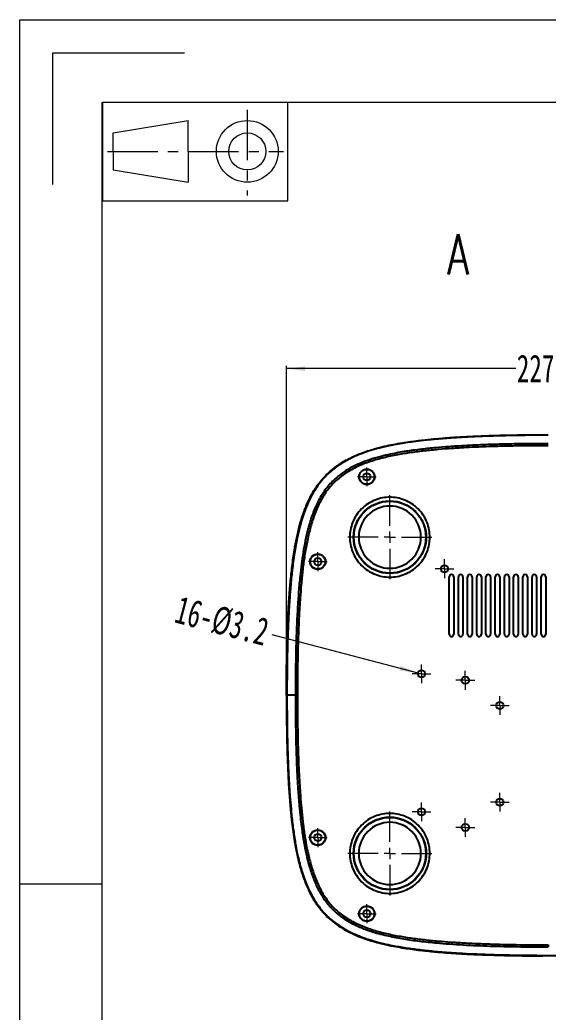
# Model space of a CAD drawing. Header units: millimetres. Extents: x 2884 to 3947, y -242 to 509.
# Drawn here: x 2883.8 to 3113.3, y 77.7 to 509.3 of the extents above; entities that cross this region are included whole.
import ezdxf

# ---------------------------------------------------------------- set-up
doc = ezdxf.new("R2010")
doc.units = ezdxf.units.MM
doc.header["$LTSCALE"] = 16.334999
for name, pattern in [('CENTER', [0.6, 0.375, -0.075, 0.075, -0.075]), ('CENTERX2', [20.32, 12.7, -2.54, 2.54, -2.54]), ('点画线', [18, 12, -2, 2, -2])]:
    doc.linetypes.add(name, pattern=pattern)
doc.layers.get('0').update_dxf_attribs({"lineweight": 18})
for name, color, linetype, lineweight in [('DEFAULT_1', 7, 'CENTER', 18), ('中心线层', 1, '点画线', 18), ('图框', 7, 'Continuous', 18), ('尺寸线层', 3, 'Continuous', 18)]:
    doc.layers.add(name, color=color, linetype=linetype, lineweight=lineweight)
doc.styles.add('SLDTEXTSTYLE1', font='txt.shx', dxfattribs={"width": 0.7, "bigfont": 'gbcbig.shx'})
doc.styles.get("Standard").update_dxf_attribs({"font": 'txt', "width": 0.667})
doc.dimstyles.get("Standard").update_dxf_attribs({"dimtxt": 2.5, "dimasz": 3, "dimexe": 1.25, "dimexo": 0.125, "dimtad": 1, "dimdsep": 46, "dimtxsty": 'Standard', "dimblk": '_CAXARROW', "dimcen": 0.09, "dimdle": 6, "dimadec": 0, "dimazin": 0, "dimtfac": 1, "dimtofl": 0, "dimtmove": 0, "dimatfit": 3, "dimfxl": 0, "dimtolj": 1, "dimarcsym": 0})

# ---------------------------------------------------------------- blocks, each defined once
blk = doc.blocks.new('SW_CENTERMARKSYMBOL_0_1')
at = {"layer": '图框', "color": 0}
for p, q in [((-0.5, 0), (-0.82, 0)), ((0, 0), (-0.5, 0)), ((0, 0.5), (0, 0.82)), ((0, 0), (0, 0.5)), ((0, 0), (0, -0.5)), ((0, 0), (0.5, 0)), ((0.5, 0), (0.82, 0)), ((0, -0.5), (0, -0.82))]:
    blk.add_line(p, q, dxfattribs=at)
blk = doc.blocks.new('SW_CENTERMARKSYMBOL_1')
at = {"layer": '图框', "color": 0}
for p, q in [((-0.5, 0), (-0.82, 0)), ((0, 0), (-0.5, 0)), ((0, 0.5), (0, 0.82)), ((0, 0), (0, 0.5)), ((0, 0), (0, -0.5)), ((0, 0), (0.5, 0)), ((0.5, 0), (0.82, 0)), ((0, -0.5), (0, -0.82))]:
    blk.add_line(p, q, dxfattribs=at)
blk = doc.blocks.new('SW_CENTERMARKSYMBOL_2')
at = {"layer": '图框', "color": 0}
for p, q in [((-0.5, 0), (-0.82, 0)), ((0, 0), (-0.5, 0)), ((0, 0.5), (0, 0.82)), ((0, 0), (0, 0.5)), ((0, 0), (0, -0.5)), ((0, 0), (0.5, 0)), ((0.5, 0), (0.82, 0)), ((0, -0.5), (0, -0.82))]:
    blk.add_line(p, q, dxfattribs=at)
blk = doc.blocks.new('SW_CENTERMARKSYMBOL_3')
at = {"layer": '图框', "color": 0}
for p, q in [((-0.5, 0), (-0.82, 0)), ((0, 0), (-0.5, 0)), ((0, 0.5), (0, 0.82)), ((0, 0), (0, 0.5)), ((0, 0), (0, -0.5)), ((0, 0), (0.5, 0)), ((0.5, 0), (0.82, 0)), ((0, -0.5), (0, -0.82))]:
    blk.add_line(p, q, dxfattribs=at)
blk = doc.blocks.new('SW_CENTERMARKSYMBOL_8')
at = {"layer": '图框', "color": 0}
for p, q in [((0, 1), (0, 3.658)), ((-1, 0), (-3.658, 0)), ((0, 0), (-0.5, 0)), ((0, 0), (0, 0.5)), ((0, 0), (0, -0.5)), ((0, 0), (0.5, 0)), ((1, 0), (3.658, 0)), ((0, -1), (0, -3.658))]:
    blk.add_line(p, q, dxfattribs=at)
blk = doc.blocks.new('SW_CENTERMARKSYMBOL_11')
at = {"layer": '图框', "color": 0}
for p, q in [((0, 1), (0, 3.658)), ((-1, 0), (-3.658, 0)), ((0, 0), (-0.5, 0)), ((0, 0), (0, 0.5)), ((0, 0), (0, -0.5)), ((0, 0), (0.5, 0)), ((1, 0), (3.658, 0)), ((0, -1), (0, -3.658))]:
    blk.add_line(p, q, dxfattribs=at)
blk = doc.blocks.new('SW_CENTERMARKSYMBOL_14')
at = {"layer": '图框', "color": 0}
for p, q in [((-0.5, 0), (-0.82, 0)), ((0, 0), (-0.5, 0)), ((0, 0.5), (0, 0.82)), ((0, 0), (0, 0.5)), ((0, 0), (0, -0.5)), ((0, 0), (0.5, 0)), ((0.5, 0), (0.82, 0)), ((0, -0.5), (0, -0.82))]:
    blk.add_line(p, q, dxfattribs=at)
blk = doc.blocks.new('SW_CENTERMARKSYMBOL_15')
at = {"layer": '图框', "color": 0}
for p, q in [((-0.5, 0), (-0.82, 0)), ((0, 0), (-0.5, 0)), ((0, 0.5), (0, 0.82)), ((0, 0), (0, 0.5)), ((0, 0), (0, -0.5)), ((0, 0), (0.5, 0)), ((0.5, 0), (0.82, 0)), ((0, -0.5), (0, -0.82))]:
    blk.add_line(p, q, dxfattribs=at)
blk = doc.blocks.new('SW_CENTERMARKSYMBOL_18')
at = {"layer": '图框', "color": 0}
for p, q in [((-0.5, 0), (-0.82, 0)), ((0, 0), (-0.5, 0)), ((0, 0.5), (0, 0.82)), ((0, 0), (0, 0.5)), ((0, 0), (0, -0.5)), ((0, 0), (0.5, 0)), ((0.5, 0), (0.82, 0)), ((0, -0.5), (0, -0.82))]:
    blk.add_line(p, q, dxfattribs=at)
blk = doc.blocks.new('SW_CENTERMARKSYMBOL_19')
at = {"layer": '图框', "color": 0}
for p, q in [((-0.5, 0), (-0.82, 0)), ((0, 0), (-0.5, 0)), ((0, 0.5), (0, 0.82)), ((0, 0), (0, 0.5)), ((0, 0), (0, -0.5)), ((0, 0), (0.5, 0)), ((0.5, 0), (0.82, 0)), ((0, -0.5), (0, -0.82))]:
    blk.add_line(p, q, dxfattribs=at)
blk = doc.blocks.new('SW_CENTERMARKSYMBOL_21')
at = {"layer": '图框', "color": 0}
for p, q in [((-0.5, 0), (-0.82, 0)), ((0, 0), (-0.5, 0)), ((0, 0.5), (0, 0.82)), ((0, 0), (0, 0.5)), ((0, 0), (0, -0.5)), ((0, 0), (0.5, 0)), ((0.5, 0), (0.82, 0)), ((0, -0.5), (0, -0.82))]:
    blk.add_line(p, q, dxfattribs=at)
blk = doc.blocks.new('SW_CENTERMARKSYMBOL_22')
at = {"layer": '图框', "color": 0}
for p, q in [((-0.5, 0), (-0.82, 0)), ((0, 0), (-0.5, 0)), ((0, 0.5), (0, 0.82)), ((0, 0), (0, 0.5)), ((0, 0), (0, -0.5)), ((0, 0), (0.5, 0)), ((0.5, 0), (0.82, 0)), ((0, -0.5), (0, -0.82))]:
    blk.add_line(p, q, dxfattribs=at)
blk = doc.blocks.new('SW_CENTERMARKSYMBOL_25')
at = {"layer": '图框', "color": 0}
for p, q in [((-0.5, 0), (-0.82, 0)), ((0, 0), (-0.5, 0)), ((0, 0.5), (0, 0.82)), ((0, 0), (0, 0.5)), ((0, 0), (0, -0.5)), ((0, 0), (0.5, 0)), ((0.5, 0), (0.82, 0)), ((0, -0.5), (0, -0.82))]:
    blk.add_line(p, q, dxfattribs=at)
blk = doc.blocks.new('*X50')
at = {"layer": '尺寸线层', "linetype": 'Continuous'}
for points in [[(2999.62, 357.6), (3007.62, 358.6), (3007.62, 356.6)], [(3226.95, 357.6), (3218.95, 358.6), (3218.95, 356.6)]]:
    blk.add_hatch(color=0, dxfattribs=at).paths.add_polyline_path(points, flags=0)
at = {"layer": '尺寸线层', "color": 0, "linetype": 'Continuous'}
for p, q in [((2999.62, 215.67), (2999.62, 358.85)), ((3226.95, 215.67), (3226.95, 358.85)), ((3099.31, 357.6), (2999.62, 357.6)), ((3127.26, 357.6), (3226.95, 357.6))]:
    blk.add_line(p, q, dxfattribs=at)
at = {"layer": '尺寸线层', "color": 0, "linetype": 'CENTERX2', "insert": (3113.29, 357.6), "char_height": 12, "width": 55.8908, "attachment_point": 5}
blk.add_mtext('227.3', dxfattribs=at)
blk = doc.blocks.new('_CAXARROW')
blk.add_hatch(color=0).paths.add_polyline_path([(0, 0), (-1, 0.125), (-1, -0.125)], flags=0)
blk = doc.blocks.new('*X52')
at = {"layer": '尺寸线层', "linetype": 'Continuous'}
blk.add_hatch(color=0, dxfattribs=at).paths.add_polyline_path([(3056.74, 225.26), (3049.26, 228.27), (3048.75, 226.33)], flags=0)
at = {"layer": '尺寸线层', "color": 0, "linetype": 'Continuous'}
blk.add_line((2993.19, 242.03), (3056.74, 225.26), dxfattribs=at)
at = {"layer": '尺寸线层', "color": 0, "linetype": 'CENTERX2', "insert": (2971.54, 247.75), "char_height": 12, "width": 89.5533, "attachment_point": 5, "rotation": 345.2149}
blk.add_mtext('16-%%C3.2', dxfattribs=at)
blk = doc.blocks.new('96_1')
at = {"color": 7, "linetype": 'Continuous'}
for p, q in [((-11.25, 6), (-11.25, -6)), ((11.25, -6), (11.25, 6)), ((-9.93, 2.25), (-0.82, 3.75)), ((-0.82, 0), (-0.82, 3.75)), ((-9.93, 0), (-9.93, 2.25)), ((-9.93, 0), (-9.93, -2.25)), ((-0.82, 0), (-0.82, -3.75)), ((-9.93, -2.25), (-0.82, -3.75)), ((-11.25, -6), (11.25, -6))]:
    blk.add_line(p, q, dxfattribs=at)
for radius in [3.75, 2.25]:
    blk.add_circle((6.34, 0), radius, dxfattribs=at)
at = {"layer": 'DEFAULT_1', "color": 1, "linetype": 'CENTER'}
for p, q in [((6.34, 5.05), (6.34, -5.36)), ((-10.64, 0), (10.74, 0))]:
    blk.add_line(p, q, dxfattribs=at)

msp = doc.modelspace()

# ---------------------------------------------------------------- linework, layer by layer
at = {"color": 7, "linetype": 'Continuous'}
for p, q in [((2883.8, -242.33), (2883.8, 509.29)), ((2883.8, 509.29), (3946.81, 509.29)), ((2898.11, 437.71), (2898.11, 494.98)), ((2898.11, 494.98), (2955.38, 494.98)), ((2919.59, -206.54), (2919.59, 473.5)), ((2919.59, 473.5), (3911.02, 473.5)), ((2883.8, 133.48), (2919.59, 133.48))]:
    msp.add_line(p, q, dxfattribs=at)
at = {"layer": '中心线层', "color": 7, "linetype": 'Continuous', "lineweight": 25}
for p, q in [((3070.29, 242.08), (3070.29, 267.08)), ((3072.29, 267.08), (3072.29, 242.08)), ((3074.29, 242.08), (3074.29, 267.08)), ((3076.29, 267.08), (3076.29, 242.08)), ((3078.29, 242.08), (3078.29, 267.08)), ((3080.29, 267.08), (3080.29, 242.08)), ((3082.29, 242.08), (3082.29, 267.08)), ((3084.29, 267.08), (3084.29, 242.08)), ((3086.29, 242.08), (3086.29, 267.08)), ((3088.29, 267.08), (3088.29, 242.08)), ((3090.29, 242.08), (3090.29, 267.08)), ((3092.29, 267.08), (3092.29, 242.08)), ((3094.29, 242.08), (3094.29, 267.08)), ((3096.29, 267.08), (3096.29, 242.08)), ((3098.29, 242.08), (3098.29, 267.08)), ((3100.29, 267.08), (3100.29, 242.08)), ((3102.29, 242.08), (3102.29, 267.08)), ((3104.29, 267.08), (3104.29, 242.08)), ((3106.29, 242.08), (3106.29, 267.08)), ((3108.29, 267.08), (3108.29, 242.08)), ((3110.29, 242.08), (3110.29, 267.08)), ((3112.29, 267.08), (3112.29, 242.08)), ((2999.77, 215.54), (2999.62, 215.54)), ((3113.29, 107), (3113.29, 106.13)), ((3111.04, 102.45), (3111.04, 102.38))]:
    msp.add_line(p, q, dxfattribs=at)
msp.add_lwpolyline([(3111.04, 102.23), (3111.04, 102.31), (3111.04, 102.38)], dxfattribs=at)
for centre, radius in [((3034.54, 310.56), 3.37), ((3034.54, 310.56), 3.25), ((3034.54, 310.56), 3.25), ((3034.54, 310.56), 1.6), ((3044.52, 284.31), 15.79), ((3044.52, 284.31), 15.64), ((3013.22, 273.66), 3.37), ((3013.22, 273.66), 3.25), ((3013.22, 273.66), 3.25), ((3013.22, 273.66), 1.6), ((3068.29, 270.58), 1.6), ((3058.29, 224.85), 1.6), ((3077.29, 222.08), 1.6), ((3092.29, 211.08), 1.6), ((3092.29, 169.08), 1.6), ((3058.29, 164.85), 1.6), ((3044.52, 146.77), 15.79), ((3044.52, 146.77), 15.64), ((3077.29, 158.08), 1.6), ((3013.22, 153.66), 3.37), ((3013.22, 153.66), 3.25), ((3013.22, 153.66), 3.25), ((3013.22, 153.66), 1.6), ((3034.54, 120.56), 3.37), ((3034.54, 120.56), 3.25), ((3034.54, 120.56), 3.25), ((3034.54, 120.56), 1.6)]:
    msp.add_circle(centre, radius, dxfattribs=at)
for centre, radius, start, end in [((3071.29, 267.08), 1, 0, 180), ((3075.29, 267.08), 1, 0, 180), ((3079.29, 267.08), 1, 0, 180), ((3083.29, 267.08), 1, 0, 180), ((3087.29, 267.08), 1, 0, 180), ((3091.29, 267.08), 1, 0, 180), ((3095.29, 267.08), 1, 0, 180), ((3099.29, 267.08), 1, 360, 180), ((3103.29, 267.08), 1, 0, 180), ((3107.29, 267.08), 1, 0, 180), ((3111.29, 267.08), 1, 0, 180), ((3071.29, 242.08), 1, 180, 0), ((3075.29, 242.08), 1, 180, 0), ((3079.29, 242.08), 1, 180, 0), ((3083.29, 242.08), 1, 180, 0), ((3087.29, 242.08), 1, 180, 0), ((3091.29, 242.08), 1, 180, 0), ((3095.29, 242.08), 1, 180, 0), ((3099.29, 242.08), 1, 180, 0), ((3103.29, 242.08), 1, 180, 0), ((3107.29, 242.08), 1, 180, 0), ((3111.29, 242.08), 1, 180, 0), ((3115.79, 102.46), 2.51, 180.3165, 181.7957)]:
    msp.add_arc(centre, radius, start, end, dxfattribs=at)
for points, knots in [([(2999.62, 215.54), (2999.62, 216.62), (2999.62, 218.73), (2999.63, 221.86), (2999.65, 224.89), (2999.68, 227.81), (2999.72, 230.64), (2999.77, 233.37), (2999.82, 236), (2999.89, 238.53), (2999.96, 240.96), (3000.04, 243.29), (3000.13, 245.52), (3000.21, 247.65), (3000.31, 249.68), (3000.41, 251.61), (3000.51, 253.44), (3000.61, 255.18), (3000.72, 256.81), (3000.82, 258.35), (3000.93, 259.78), (3001.03, 261.12), (3001.13, 262.36), (3001.23, 263.5), (3001.32, 264.54), (3001.6, 267.57), (3002.15, 272.63), (3002.92, 277.94), (3003.76, 282.64), (3004.44, 285.89), (3005.45, 289.93), (3006.64, 293.94), (3008.39, 298.63), (3010.76, 303.45), (3013.71, 307.93), (3016.28, 310.84), (3018.07, 312.52), (3018.9, 313.26), (3019.94, 314.12), (3021.2, 315.07), (3022.71, 316.12), (3024.46, 317.21), (3026.48, 318.34), (3028.77, 319.46), (3031.33, 320.54), (3034.15, 321.58), (3037.24, 322.55), (3040.59, 323.46), (3044.22, 324.29), (3048.1, 325.04), (3052.23, 325.7), (3056.6, 326.3), (3061.2, 326.82), (3066.04, 327.26), (3071.12, 327.66), (3076.44, 327.99), (3082, 328.26), (3087.8, 328.48), (3093.83, 328.65), (3100.1, 328.77), (3106.62, 328.85), (3111.04, 328.86), (3113.29, 328.86)], [0, 0, 0, 0, 6743.454513, 13280.769049, 19611.451356, 25735.103488, 31651.411641, 37360.136453, 42861.103835, 48154.196349, 53239.349913, 58116.71999, 62786.454763, 67248.646218, 71503.396754, 75550.812626, 79390.998178, 83024.050979, 86450.057947, 89669.092476, 92681.212561, 95486.459867, 98084.859684, 100476.421645, 102661.141121, 104639.001261, 119607.400592, 134571.785065, 138344.512268, 149526.707006, 155439.967034, 164489.522427, 175710.351125, 186881.470759, 198076.883471, 209309.430915, 211145.375556, 213471.919879, 216289.607241, 219602.041998, 223417.529219, 227754.784495, 232605.111065, 237936.342296, 243734.979615, 250012.177892, 256781.44665, 264055.861813, 271839.332034, 280118.383882, 288866.772173, 298079.828677, 307770.792702, 317944.050871, 328604.19341, 339753.982159, 351395.507544, 363530.310486, 376159.584577, 389284.775271, 402906.832411, 417026.408504, 417026.408504, 417026.408504, 417026.408504]), ([(3113.29, 328.71), (3105.11, 328.71), (3096.93, 328.61), (3080.61, 328.09), (3072.47, 327.69), (3060.3, 326.59), (3056.26, 326.13), (3048.19, 324.93), (3044.17, 324.19), (3038.17, 322.67), (3036.18, 322.09), (3033.2, 321.07), (3032.21, 320.71), (3030.24, 319.92), (3029.27, 319.5), (3027.35, 318.6), (3026.41, 318.12), (3024.57, 317.1), (3023.67, 316.55), (3021.03, 314.82), (3019.35, 313.52), (3017.4, 311.68), (3017.02, 311.31), (3016.27, 310.54), (3015.19, 309.37), (3014.2, 308.13), (3012.32, 305.6), (3011.21, 303.81), (3009.74, 301.01), (3009.28, 300.05), (3008.42, 298.11), (3008.02, 297.13), (3006.89, 294.17), (3006.26, 292.17), (3004.58, 286.14), (3003.76, 282.05), (3002.45, 273.82), (3001.95, 269.66), (3001.17, 261.34), (3000.87, 257.18), (3000.4, 248.86), (3000.23, 244.7), (2999.84, 232.21), (2999.76, 223.88), (2999.77, 215.54)], [0, 0, 0, 0, 19383.758359, 19383.758359, 38767.516718, 38767.516718, 48459.395897, 48459.395897, 58151.275077, 58151.275077, 62997.214666, 62997.214666, 65420.184461, 65420.184461, 67843.154256, 67843.154256, 70266.124051, 70266.124051, 72689.093846, 72689.093846, 77535.033436, 77535.033436, 78746.518333, 78746.518333, 79958.003231, 82380.973025, 82380.973025, 87226.912615, 87226.912615, 89649.88241, 89649.88241, 92072.852205, 92072.852205, 96918.791795, 96918.791795, 106610.670974, 106610.670974, 116302.550153, 116302.550153, 125994.429333, 125994.429333, 135686.308512, 135686.308512, 155070.066871, 155070.066871, 155070.066871, 155070.066871]), ([(3113.29, 328.66), (3112.22, 328.66), (3110.16, 328.66), (3107.15, 328.64), (3104.33, 328.62), (3101.68, 328.59), (3099.2, 328.55), (3096.91, 328.51), (3094.79, 328.47), (3092.85, 328.42), (3091.09, 328.37), (3089.51, 328.33), (3088.1, 328.28), (3086.87, 328.24), (3085.82, 328.2), (3083.49, 328.12), (3078.47, 327.9), (3072.56, 327.56), (3067.16, 327.15), (3062.44, 326.74), (3057.61, 326.24), (3052.91, 325.61), (3049.92, 325.15), (3046.54, 324.55), (3043.28, 323.89), (3039.33, 322.93), (3035.6, 321.87), (3032.05, 320.63), (3028.79, 319.25), (3025.9, 317.83), (3022.85, 316.02), (3020.35, 314.22), (3018.55, 312.7), (3016.86, 311.12), (3014.7, 308.77), (3011.88, 304.95), (3009.58, 300.72), (3007.86, 296.67), (3006.67, 293.31), (3005.76, 290.26), (3005.01, 287.38), (3004.2, 283.92), (3003.35, 279.46), (3002.68, 275.03), (3002.24, 271.49), (3001.91, 268.57), (3001.47, 264.18), (3001.02, 258.61), (3000.62, 252.15), (3000.34, 246.05), (3000.12, 239.96), (2999.97, 233.86), (2999.87, 227.75), (2999.82, 221.65), (2999.82, 217.58), (2999.82, 215.54)], [0, 0, 0, 0, 5957.88308, 11582.458441, 16873.909925, 21832.426136, 26458.193876, 30751.392876, 34712.191776, 38340.745277, 41637.192347, 44601.655337, 47234.241012, 49535.046456, 51504.139486, 53141.575275, 62616.487193, 79718.795432, 86362.301432, 93006.507877, 106306.144843, 113603.39034, 119604.619694, 123294.517308, 132877.754617, 138283.234255, 146124.694392, 154625.361027, 159353.908289, 166004.087968, 172644.533885, 179263.643316, 183241.351089, 185873.355225, 192236.255522, 201130.230571, 212472.251719, 219140.606545, 225818.922072, 232482.334634, 237025.420353, 242469.782011, 252464.085071, 262467.705281, 267645.869654, 272471.407541, 278924.55358, 292438.086795, 303843.91146, 315252.939393, 326666.349702, 338084.180372, 349504.999676, 360926.689591, 372346.857181, 372346.857181, 372346.857181, 372346.857181]), ([(3113.29, 328.65), (3112.28, 328.65), (3110.29, 328.64), (3107.35, 328.63), (3104.51, 328.61), (3101.77, 328.58), (3099.12, 328.54), (3096.56, 328.49), (3094.1, 328.44), (3091.74, 328.38), (3089.47, 328.31), (3087.3, 328.24), (3085.22, 328.17), (3083.25, 328.09), (3081.36, 328.01), (3079.57, 327.93), (3077.88, 327.84), (3076.29, 327.75), (3074.78, 327.67), (3073.38, 327.58), (3072.07, 327.49), (3070.86, 327.41), (3069.74, 327.33), (3068.72, 327.25), (3067.79, 327.18), (3066.97, 327.11), (3066.24, 327.05), (3065.6, 327), (3065.06, 326.95), (3064.62, 326.91), (3063.48, 326.81), (3061.33, 326.61), (3057.28, 326.17), (3052.09, 325.49), (3046.04, 324.47), (3040.71, 323.29), (3036.08, 322), (3032.13, 320.65), (3028.57, 319.15), (3025.44, 317.55), (3022.74, 315.92), (3020.19, 314.08), (3018.12, 312.31), (3016.46, 310.66), (3015.05, 309.1), (3013.41, 307.03), (3011.81, 304.65), (3010.3, 302), (3008.97, 299.28), (3007.72, 296.28), (3006.65, 293.22), (3005.75, 290.21), (3004.99, 287.27), (3004.34, 284.37), (3003.73, 281.31), (3003.21, 278.34), (3002.73, 275.1), (3002.18, 270.95), (3001.62, 265.65), (3001.1, 259.4), (3000.69, 253.14), (3000.38, 246.88), (3000.17, 240.99), (3000, 234.73), (2999.88, 227.64), (2999.83, 220.99), (2999.83, 216.81), (2999.83, 215.54)], [0, 0, 0, 0, 6952.815721, 13688.886075, 20207.56288, 26508.281265, 32590.551194, 38453.949431, 44098.111981, 49522.727037, 54727.528456, 59712.311403, 64477.300654, 69022.857223, 73349.216649, 77456.500208, 81344.726841, 85013.825041, 88463.644721, 91693.969062, 94704.526315, 97495.001488, 100065.047858, 102414.298199, 104542.375641, 106448.904047, 108133.5178, 109595.870899, 110835.64688, 111852.664159, 112646.664173, 118725.726853, 126682.794186, 140718.970432, 154775.479711, 168891.848421, 178282.654899, 187835.054149, 197628.979192, 204832.400213, 212010.825385, 219345.385348, 226464.598258, 230678.147687, 235506.55647, 240914.982756, 248842.490854, 255269.548716, 261838.13021, 269719.268367, 277612.534981, 284144.786534, 291344.9705, 298473.633216, 304602.392019, 312816.557658, 319239.470034, 327190.31925, 341586.548595, 355979.602698, 370363.483908, 384759.211419, 399123.687301, 410917.954946, 427889.001673, 447953.044158, 456667.446893, 456667.446893, 456667.446893, 456667.446893]), ([(3113.29, 324.96), (3112.24, 324.96), (3110.14, 324.95), (3107, 324.94), (3103.86, 324.91), (3100.72, 324.87), (3097.57, 324.82), (3094.43, 324.76), (3089.57, 324.63), (3084.13, 324.45), (3078.17, 324.17), (3073.93, 323.92), (3069.33, 323.61), (3064.32, 323.2), (3059.1, 322.67), (3054.86, 322.13), (3051.45, 321.63), (3048.19, 321.09), (3044.56, 320.37), (3038.97, 319.07), (3033.3, 317.27), (3028.01, 314.78), (3024.6, 312.76), (3021.94, 310.77), (3020, 309), (3018.4, 307.34), (3016.74, 305.33), (3014.49, 302.06), (3012.41, 298.07), (3010.42, 293), (3008.94, 288.01), (3007.74, 282.74), (3006.82, 277.65), (3006.09, 272.52), (3005.57, 268.01), (3005.07, 262.84), (3004.6, 256.73), (3004.17, 249.17), (3003.87, 241.6), (3003.68, 234.46), (3003.57, 227.76), (3003.52, 221.51), (3003.52, 217.48), (3003.52, 215.54)], [0, 0, 0, 0, 4698.461705, 9396.162518, 14093.101753, 18789.292089, 23484.760558, 28179.549533, 32873.717713, 45314.21408, 52574.812097, 59609.528407, 64390.138916, 73252.078206, 82126.915926, 87926.461598, 92416.451085, 97599.97979, 102729.038752, 108995.320118, 123367.096791, 129277.167638, 135189.828352, 141081.954162, 144145.139583, 146960.179796, 151395.103023, 155848.2262, 164726.859573, 171484.671294, 180278.982488, 188009.663267, 195735.988375, 203470.200987, 211216.855091, 216109.01367, 226729.678741, 238720.684566, 250049.347851, 260719.972824, 270731.908798, 280084.855047, 288778.493553, 288778.493553, 288778.493553, 288778.493553]), ([(3113.29, 324.09), (3112.22, 324.09), (3110.1, 324.09), (3106.96, 324.07), (3103.89, 324.04), (3100.87, 324.01), (3097.92, 323.96), (3095.03, 323.9), (3092.19, 323.83), (3088.27, 323.72), (3083.37, 323.54), (3077.36, 323.26), (3071.49, 322.9), (3066.49, 322.51), (3062.58, 322.15), (3058.62, 321.74), (3053.72, 321.14), (3048.78, 320.33), (3044.86, 319.54), (3040.95, 318.64), (3037.09, 317.56), (3033.32, 316.21), (3030.54, 315.03), (3027.87, 313.69), (3025.28, 312.13), (3022.86, 310.39), (3020.61, 308.43), (3018.57, 306.24), (3016.75, 303.86), (3015.12, 301.3), (3013.71, 298.66), (3012.48, 295.89), (3011.43, 293.1), (3010.5, 290.21), (3009.7, 287.32), (3009, 284.37), (3008.18, 280.46), (3007.35, 275.52), (3006.72, 270.6), (3006.31, 266.62), (3005.94, 262.69), (3005.54, 257.65), (3005.18, 251.73), (3004.9, 245.67), (3004.69, 239.7), (3004.54, 233.62), (3004.44, 227.65), (3004.39, 221.6), (3004.39, 217.6), (3004.39, 215.54)], [0, 0, 0, 0, 5507.168008, 10907.964072, 16202.453568, 21390.70589, 26472.794786, 31448.798722, 36318.801295, 41082.891678, 51734.892253, 61600.238012, 72123.240204, 82109.668519, 87454.751814, 92375.461053, 102657.310042, 112957.69492, 118206.096173, 123293.069997, 133621.009182, 138891.678571, 143930.226941, 149194.723854, 154281.467837, 159527.730605, 164583.536468, 169654.229914, 174917.084314, 180038.620928, 185297.21116, 190346.276958, 195661.344174, 200688.480393, 206026.592776, 211095.705296, 216332.483082, 226636.208657, 236955.46524, 241911.614624, 247292.623225, 257356.326929, 267971.443438, 277901.029834, 288648.594936, 298793.849471, 309330.791626, 319420.830486, 330015.049501, 330015.049501, 330015.049501, 330015.049501]), ([(3061.89, 284.31), (3061.89, 283.25), (3061.69, 281.07), (3060.76, 277.83), (3059.15, 274.72), (3056.89, 271.94), (3054.11, 269.68), (3051, 268.07), (3047.76, 267.14), (3044.52, 266.84), (3041.27, 267.14), (3038.03, 268.07), (3034.92, 269.68), (3032.14, 271.94), (3029.88, 274.72), (3028.27, 277.83), (3027.34, 281.07), (3027.04, 284.31), (3027.34, 287.56), (3028.27, 290.79), (3029.88, 293.91), (3032.14, 296.69), (3034.92, 298.94), (3038.03, 300.56), (3041.27, 301.49), (3044.52, 301.79), (3047.76, 301.49), (3051, 300.56), (3054.11, 298.94), (3056.89, 296.69), (3059.15, 293.91), (3060.76, 290.79), (3061.69, 287.56), (3061.89, 285.37), (3061.89, 284.31)], [0, 0, 0, 0, 6621.047742, 13638.69366, 20948.090806, 28412.603846, 35877.116886, 43186.514032, 50204.15995, 56825.207692, 63446.255434, 70463.901352, 77773.298498, 85237.811538, 92702.324578, 100011.721724, 107029.367642, 113650.415384, 120271.463126, 127289.109044, 134598.50619, 142063.01923, 149527.53227, 156836.929415, 163854.575334, 170475.623076, 177096.670817, 184114.316736, 191423.713881, 198888.226922, 206352.739962, 213662.137107, 220679.783026, 227300.830768, 227300.830768, 227300.830768, 227300.830768]), ([(3030.99, 284.31), (3030.99, 287.9), (3032.41, 291.34), (3037.49, 296.42), (3040.93, 297.84), (3048.1, 297.84), (3051.54, 296.42), (3056.62, 291.34), (3058.04, 287.9), (3058.04, 280.73), (3056.62, 277.28), (3051.54, 272.21), (3048.1, 270.78), (3040.93, 270.78), (3037.49, 272.21), (3032.41, 277.28), (3030.99, 280.73), (3030.99, 284.31)], [0, 0, 0, 0, 14503.355776, 14503.355776, 29006.711551, 29006.711551, 43510.067327, 43510.067327, 58013.423102, 58013.423102, 72516.778878, 72516.778878, 87020.134654, 87020.134654, 101523.490429, 101523.490429, 116026.846205, 116026.846205, 116026.846205, 116026.846205]), ([(2999.62, 215.54), (2999.62, 214.43), (2999.62, 212.22), (2999.63, 208.93), (2999.65, 205.71), (2999.69, 202.54), (2999.73, 199.42), (2999.79, 196.37), (2999.87, 193.37), (2999.95, 190.43), (3000.05, 187.55), (3000.16, 184.73), (3000.28, 181.96), (3000.41, 179.25), (3000.56, 176.6), (3000.72, 174.01), (3000.9, 171.48), (3001.1, 169.01), (3001.31, 166.59), (3001.53, 164.24), (3001.77, 161.95), (3002.03, 159.72), (3002.31, 157.55), (3002.6, 155.44), (3002.91, 153.39), (3003.23, 151.4), (3003.58, 149.47), (3003.94, 147.6), (3004.33, 145.79), (3004.73, 144.04), (3005.15, 142.35), (3005.59, 140.72), (3006.05, 139.15), (3006.53, 137.64), (3007.02, 136.19), (3007.53, 134.8), (3008.05, 133.49), (3008.58, 132.23), (3009.11, 131.05), (3009.65, 129.93), (3010.2, 128.88), (3010.73, 127.9), (3011.27, 126.98), (3011.79, 126.12), (3012.31, 125.32), (3012.81, 124.59), (3013.3, 123.91), (3013.76, 123.29), (3014.2, 122.72), (3014.61, 122.21), (3015, 121.76), (3015.35, 121.35), (3015.66, 121), (3015.94, 120.69), (3016.18, 120.44), (3016.38, 120.23), (3016.54, 120.06), (3016.66, 119.94), (3016.74, 119.86), (3017.71, 118.87), (3019.71, 117.08), (3022.96, 114.74), (3026.42, 112.74), (3030.03, 111.05), (3033.64, 109.66), (3037.24, 108.53), (3040.78, 107.58), (3044.36, 106.77), (3049.15, 105.85), (3055.16, 104.94), (3060.99, 104.29), (3067.44, 103.69), (3073.01, 103.29), (3080.08, 102.91), (3086.17, 102.66), (3092.75, 102.46), (3098.85, 102.34), (3104.94, 102.26), (3109.01, 102.24), (3111.04, 102.23)], [0, 0, 0, 0, 9219.575361, 18279.96669, 27181.22003, 35923.405164, 44506.612831, 52930.95175, 61196.545542, 69303.661834, 77254.557659, 85048.951065, 92685.645603, 100163.658966, 107482.209632, 114640.701995, 121638.710355, 128475.962135, 135152.30609, 141666.69221, 148019.371964, 154211.604967, 160244.662133, 166119.806128, 171837.934929, 177399.226928, 182804.881166, 188056.236734, 193154.652796, 198101.459485, 202898.560619, 207557.580767, 212076.479634, 216448.755392, 220669.375899, 224734.5641, 228641.593911, 232388.598524, 235974.392903, 239395.55798, 242651.205644, 245744.145708, 248676.655452, 251450.448379, 254066.764781, 256526.520867, 258826.805949, 260964.681731, 262938.041194, 264745.45447, 266386.030265, 267859.293189, 269165.07682, 270303.431991, 271274.505904, 272078.389101, 272715.535651, 273186.329508, 273491.035528, 273629.816733, 284662.580903, 295663.756204, 306693.633305, 317672.109783, 328570.675538, 338705.944114, 348823.489976, 358940.181171, 369053.62044, 389146.537061, 409185.86151, 417610.509259, 442671.764037, 455380.75089, 476229.631555, 493046.856789, 509861.438221, 526673.418919, 543482.424349, 543482.424349, 543482.424349, 543482.424349]), ([(2999.77, 215.54), (2999.77, 214.72), (2999.77, 212.51), (2999.78, 208.37), (2999.83, 202.99), (2999.91, 197.95), (2999.99, 194.33), (3000.05, 192.26), (3000.11, 190.12), (3000.27, 185.47), (3000.54, 179.27), (3000.92, 173.16), (3001.2, 169.55), (3001.38, 167.49), (3001.66, 164.41), (3002.15, 159.77), (3002.83, 154.79), (3003.5, 150.69), (3004.06, 147.71), (3004.76, 144.53), (3005.45, 141.77), (3006.32, 138.72), (3007.33, 135.67), (3008.58, 132.54), (3010.18, 129.12), (3012.18, 125.63), (3014.65, 122.3), (3017, 119.74), (3019.32, 117.63), (3022.61, 115.11), (3026.2, 113), (3029.96, 111.26), (3032.84, 110.12), (3035.77, 109.13), (3039.68, 108), (3044.61, 106.84), (3049.76, 105.91), (3055.74, 105.03), (3060.74, 104.46), (3065.57, 104.01), (3069.59, 103.68), (3074.48, 103.35), (3080.54, 103.04), (3086.07, 102.82), (3090.55, 102.68), (3094.6, 102.58), (3099.17, 102.48), (3103.95, 102.42), (3107.5, 102.4), (3109.27, 102.39), (3110.15, 102.38), (3110.6, 102.38), (3110.82, 102.38), (3110.93, 102.38), (3110.99, 102.38), (3111.01, 102.38), (3111.03, 102.38), (3111.03, 102.38), (3111.04, 102.38), (3111.04, 102.38), (3111.04, 102.38), (3111.04, 102.38), (3111.04, 102.38), (3111.04, 102.38), (3111.04, 102.38), (3111.04, 102.38), (3111.04, 102.38), (3111.04, 102.38), (3111.04, 102.38), (3111.04, 102.38)], [0, 0, 0, 0, 5189.060108, 13854.238872, 25995.429403, 38989.351467, 45484.601656, 48731.715239, 51978.458276, 58981.207439, 77942.966833, 90921.324331, 97410.924894, 100656.123117, 103901.72379, 116862.789681, 129925.675772, 135473.663032, 142926.997451, 148956.380185, 155898.443768, 160793.641671, 168903.41398, 176075.001613, 181912.101202, 192623.202655, 201252.391909, 207879.753469, 214412.171184, 220917.74142, 233913.287279, 240418.185649, 246913.009899, 253378.917197, 259790.901584, 272496.526045, 285151.18205, 292630.219938, 310437.447189, 316763.732357, 323093.204587, 335762.878334, 347537.52136, 361145.37036, 370557.65265, 375670.685091, 386571.601428, 399293.221571, 405654.387115, 408834.819647, 410424.967656, 411220.020709, 411617.541508, 411816.300414, 411915.679486, 411965.368926, 411990.213622, 412002.635964, 412004.188756, 412004.965471, 412005.062529, 412005.159588, 412005.256638, 412005.353688, 412005.450742, 412005.547795, 412005.741894, 412008.847473, 412015.058631, 412015.058631, 412015.058631, 412015.058631]), ([(3003.52, 215.54), (3002.91, 215.54), (3001.68, 215.54), (3000.45, 215.54), (2999.83, 215.54)], [0, 0, 0, 0, 9043.62456, 18096.793576, 18096.793576, 18096.793576, 18096.793576]), ([(2999.83, 215.54), (2999.83, 214.46), (2999.83, 211.64), (2999.85, 206.42), (2999.94, 199.23), (3000.09, 192.83), (3000.26, 187.71), (3000.41, 183.58), (3000.67, 178.22), (3001.06, 172.03), (3001.48, 166.97), (3001.88, 162.97), (3002.22, 159.88), (3002.63, 156.72), (3003.07, 153.65), (3003.58, 150.58), (3004.14, 147.64), (3004.81, 144.61), (3005.51, 141.79), (3006.39, 138.7), (3007.37, 135.76), (3008.59, 132.69), (3009.89, 129.87), (3011.39, 127.14), (3012.83, 124.91), (3014.68, 122.41), (3016.73, 120.07), (3019.36, 117.68), (3021.77, 115.84), (3024.38, 114.15), (3027.24, 112.58), (3030.26, 111.2), (3033.07, 110.11), (3035.4, 109.33), (3037.25, 108.77), (3038.99, 108.28), (3041.44, 107.65), (3045.38, 106.76), (3049.65, 106), (3053.59, 105.41), (3056.61, 105.01), (3059.6, 104.66), (3062.79, 104.33), (3066.3, 104.01), (3070.32, 103.7), (3075.17, 103.38), (3079.68, 103.15), (3083.72, 102.98), (3087.82, 102.83), (3092.07, 102.7), (3097.38, 102.58), (3102.24, 102.51), (3107.1, 102.46), (3109.88, 102.45), (3111.04, 102.45)], [0, 0, 0, 0, 6087.162441, 15884.570802, 29378.475775, 46579.087746, 51944.837952, 58214.580059, 69846.652847, 82128.375543, 93108.644899, 98457.641767, 104762.999977, 110582.927152, 116430.159314, 122232.696148, 128081.183544, 133263.18105, 139705.305745, 144440.737331, 151359.947626, 157145.898827, 163017.831287, 168828.689989, 174632.086834, 177982.094352, 186288.107482, 192139.72136, 197971.449201, 203301.726656, 209624.238316, 216346.819717, 221983.555409, 226589.31575, 230193.64825, 232813.075137, 236806.45214, 244418.544053, 255540.176855, 261214.140636, 266868.68368, 272639.20769, 278200.801584, 284917.504966, 292483.013201, 300895.466788, 312262.381962, 317938.362688, 323641.3063, 335351.826643, 341867.131455, 353564.58804, 362682.932141, 369226.680542, 369226.680542, 369226.680542, 369226.680542]), ([(3004.39, 215.54), (3004.36, 215.54), (3004.29, 215.54), (3004.19, 215.54), (3004.09, 215.54), (3004, 215.54), (3003.92, 215.54), (3003.85, 215.54), (3003.78, 215.54), (3003.72, 215.54), (3003.67, 215.54), (3003.62, 215.54), (3003.58, 215.54), (3003.55, 215.54), (3003.53, 215.54), (3003.52, 215.54)], [0, 0, 0, 0, 9300.318503, 18429.223509, 27324.092142, 35929.163907, 44196.877623, 52088.56864, 59574.562798, 66633.764125, 73252.866534, 79425.327029, 85150.22551, 90431.112218, 95274.916701, 95274.916701, 95274.916701, 95274.916701]), ([(3003.52, 215.54), (3003.52, 214.62), (3003.52, 212.63), (3003.53, 209.41), (3003.55, 205.73), (3003.6, 201.56), (3003.68, 196.73), (3003.87, 189.26), (3004.17, 181.84), (3004.64, 173.81), (3005.02, 168.88), (3005.47, 164.09), (3005.85, 160.54), (3006.32, 156.88), (3006.77, 153.9), (3007.32, 150.6), (3007.98, 147.26), (3008.88, 143.47), (3009.95, 139.6), (3011.48, 135.2), (3013.65, 130.48), (3016.41, 126.05), (3019.45, 122.51), (3022.52, 119.84), (3025.35, 117.85), (3028.34, 116.15), (3031.17, 114.83), (3034.38, 113.55), (3037.73, 112.44), (3041.36, 111.46), (3045.83, 110.43), (3051.39, 109.42), (3058.54, 108.46), (3065.39, 107.78), (3071.94, 107.28), (3077.84, 106.93), (3083.75, 106.66), (3089.65, 106.45), (3095.56, 106.3), (3101.47, 106.2), (3107.38, 106.14), (3111.32, 106.13), (3113.29, 106.13)], [0, 0, 0, 0, 4066.754475, 8817.119082, 14250.880595, 20367.775522, 27272.234429, 35632.759796, 53432.900242, 60155.357434, 71232.615787, 75317.678788, 81430.310547, 87048.070451, 91644.627917, 94757.133226, 101846.15066, 106706.767683, 112028.151341, 119616.396379, 127283.940079, 134951.164701, 142669.692749, 147827.031543, 152919.108741, 157976.728975, 163044.502649, 166722.708988, 173243.437644, 178642.661227, 183390.986812, 193517.978408, 203663.506584, 215284.521351, 224003.599503, 232727.074122, 241447.299575, 250166.797267, 258886.197176, 267604.936997, 276322.623251, 285038.673943, 285038.673943, 285038.673943, 285038.673943]), ([(3004.39, 215.54), (3004.39, 214.51), (3004.39, 212.46), (3004.4, 209.43), (3004.42, 206.46), (3004.46, 202.48), (3004.53, 197.52), (3004.69, 191.45), (3004.89, 185.5), (3005.17, 179.46), (3005.53, 173.56), (3005.92, 168.54), (3006.29, 164.62), (3006.71, 160.63), (3007.33, 155.7), (3008.32, 149.77), (3009.62, 143.91), (3011.02, 139.08), (3012.42, 135.32), (3013.65, 132.55), (3015.04, 129.9), (3016.66, 127.34), (3018.47, 124.96), (3020.51, 122.76), (3022.76, 120.77), (3026, 118.41), (3030.41, 116), (3036.01, 113.83), (3041.78, 112.21), (3047.62, 110.95), (3053.52, 109.98), (3058.42, 109.37), (3062.39, 108.96), (3066.31, 108.59), (3071.32, 108.2), (3077.23, 107.83), (3083.26, 107.55), (3089.12, 107.34), (3095.02, 107.18), (3100.89, 107.08), (3107, 107.01), (3111.16, 107), (3113.29, 107)], [0, 0, 0, 0, 4617.724636, 9128.45331, 13532.237471, 17829.132408, 26903.53353, 35645.580613, 44896.149997, 53452.474412, 62590.388792, 71258.468718, 75896.152342, 80182.480075, 89122.827989, 98057.843452, 106978.082489, 115885.409653, 120458.332696, 124838.775682, 129408.457899, 133787.892546, 138312.608529, 142735.355558, 147147.825471, 151680.505436, 160565.67354, 169486.682418, 178397.991953, 187261.217299, 196130.421223, 205015.892959, 209288.722114, 213916.884337, 222584.503787, 231722.279989, 240277.702038, 249526.810284, 257877.100858, 266596.722274, 275686.242048, 285146.161125, 285146.161125, 285146.161125, 285146.161125]), ([(3226.95, 215.54), (3226.94, 198.7), (3226.72, 181.85), (3224.71, 160.91), (3224.21, 156.73), (3222.85, 148.4), (3222, 144.26), (3220.24, 138.18), (3219.57, 136.17), (3218.03, 132.23), (3217.15, 130.31), (3215.13, 126.61), (3214, 124.84), (3212.05, 122.31), (3211.36, 121.49), (3209.93, 119.94), (3209.18, 119.19), (3206.85, 117.08), (3205.18, 115.82), (3201.62, 113.55), (3199.74, 112.54), (3196.86, 111.23), (3195.89, 110.82), (3193.93, 110.06), (3190.97, 108.99), (3187.95, 108.14), (3181.82, 106.62), (3177.67, 105.87), (3169.38, 104.69), (3165.23, 104.24), (3152.76, 103.16), (3144.43, 102.76), (3127.75, 102.3), (3119.39, 102.25), (3111.04, 102.23)], [0, 0, 0, 0, 32919.654761, 32919.654761, 41149.568451, 41149.568451, 49379.482141, 49379.482141, 53494.438987, 53494.438987, 57609.395832, 57609.395832, 61724.352677, 61724.352677, 63781.831099, 63781.831099, 65839.309522, 65839.309522, 69954.266367, 69954.266367, 74069.223212, 74069.223212, 76126.701635, 76126.701635, 78184.180057, 82299.136902, 82299.136902, 90529.050593, 90529.050593, 98758.964283, 98758.964283, 115218.791663, 115218.791663, 131678.619044, 131678.619044, 131678.619044, 131678.619044]), ([(3061.89, 146.77), (3061.89, 145.71), (3061.69, 143.53), (3060.76, 140.29), (3059.15, 137.18), (3056.89, 134.4), (3054.11, 132.14), (3051, 130.53), (3047.76, 129.6), (3044.52, 129.3), (3041.27, 129.6), (3038.03, 130.53), (3034.92, 132.14), (3032.14, 134.4), (3029.88, 137.18), (3028.27, 140.29), (3027.34, 143.53), (3027.04, 146.77), (3027.34, 150.02), (3028.27, 153.25), (3029.88, 156.37), (3032.14, 159.15), (3034.92, 161.4), (3038.03, 163.02), (3041.27, 163.95), (3044.52, 164.25), (3047.76, 163.95), (3051, 163.02), (3054.11, 161.4), (3056.89, 159.15), (3059.15, 156.37), (3060.76, 153.25), (3061.69, 150.02), (3061.89, 147.83), (3061.89, 146.77)], [0, 0, 0, 0, 6762.716486, 13930.517052, 21396.311365, 29020.540546, 36644.769726, 44110.56404, 51278.364605, 58041.081092, 64803.797578, 71971.598143, 79437.392457, 87061.621637, 94685.850818, 102151.645132, 109319.445697, 116082.162183, 122844.87867, 130012.679235, 137478.473549, 145102.702729, 152726.93191, 160192.726223, 167360.526789, 174123.243275, 180885.959761, 188053.760327, 195519.55464, 203143.783821, 210768.013001, 218233.807315, 225401.60788, 232164.324367, 232164.324367, 232164.324367, 232164.324367]), ([(3058.04, 146.77), (3058.04, 143.19), (3056.62, 139.74), (3051.54, 134.67), (3048.1, 133.24), (3040.93, 133.24), (3037.49, 134.67), (3032.41, 139.74), (3030.99, 143.19), (3030.99, 150.36), (3032.41, 153.8), (3037.49, 158.88), (3040.93, 160.3), (3048.1, 160.3), (3051.54, 158.88), (3056.62, 153.8), (3058.04, 150.36), (3058.04, 146.77)], [0, 0, 0, 0, 14795.627297, 14795.627297, 29591.254594, 29591.254594, 44386.881891, 44386.881891, 59182.509188, 59182.509188, 73978.136485, 73978.136485, 88773.763782, 88773.763782, 103569.391079, 103569.391079, 118365.018376, 118365.018376, 118365.018376, 118365.018376])]:
    msp.add_open_spline(points, degree=3, knots=knots, dxfattribs=at)
for points in [[(2999.83, 215.54), (2999.8, 215.54), (2999.77, 215.54), (2999.77, 215.54)], [(3111.04, 102.45), (3111.79, 102.45), (3112.54, 102.45), (3113.29, 102.45)], [(3111.04, 102.38), (3111.79, 102.38), (3112.54, 102.38), (3113.29, 102.39)]]:
    msp.add_open_spline(points, degree=3, dxfattribs=at)

# ---------------------------------------------------------------- block references
at = {"color": 2, "linetype": 'Continuous', "xscale": 3.579165052461819, "yscale": 3.579165052461819, "zscale": 3.579165052461819}
msp.add_blockref('96_1', (2959.89, 452.08), dxfattribs=at)
at = {"layer": '中心线层', "xscale": 5, "yscale": 5, "zscale": 5}
for name, p in [('SW_CENTERMARKSYMBOL_0_1', (3034.54, 310.56)), ('SW_CENTERMARKSYMBOL_11', (3044.52, 284.31)), ('SW_CENTERMARKSYMBOL_1', (3013.22, 273.66)), ('SW_CENTERMARKSYMBOL_21', (3068.29, 270.58)), ('SW_CENTERMARKSYMBOL_25', (3058.29, 224.85)), ('SW_CENTERMARKSYMBOL_15', (3077.29, 222.08)), ('SW_CENTERMARKSYMBOL_19', (3092.29, 211.08)), ('SW_CENTERMARKSYMBOL_18', (3092.29, 169.08)), ('SW_CENTERMARKSYMBOL_22', (3058.29, 164.85)), ('SW_CENTERMARKSYMBOL_8', (3044.52, 146.77)), ('SW_CENTERMARKSYMBOL_14', (3077.29, 158.08)), ('SW_CENTERMARKSYMBOL_2', (3013.22, 153.66)), ('SW_CENTERMARKSYMBOL_3', (3034.54, 120.56))]:
    msp.add_blockref(name, p, dxfattribs=at)

# ---------------------------------------------------------------- texts
at = {"color": 4, "linetype": 'Continuous', "insert": (3069.49, 416.02), "char_height": 17.5, "width": 28, "attachment_point": 1, "style": 'SLDTEXTSTYLE1'}
msp.add_mtext('A', dxfattribs=at)

# ---------------------------------------------------------------- dimensions: what is measured, and where the dimension line sits
at = {"layer": '尺寸线层', "linetype": 'CENTERX2'}
dim = msp.add_linear_dim(base=(3226.95, 357.6), p1=(2999.62, 215.54), p2=(3226.95, 215.54), dimstyle='Standard', override={"dimtxt": 12, "dimasz": 8, "dimtad": 0, "dimdec": 1, "dimzin": 0, "dimsah": 1, "dimtdec": 4, "dimtfill": 1, "dimtzin": 0}, dxfattribs=at)
dim.commit()
dim.dimension.update_dxf_attribs({"geometry": '*X50', "text_midpoint": (3113.29, 357.6)})
dim = msp.add_diameter_dim_2p(p1=(3059.83, 224.44), p2=(3056.74, 225.26), dimstyle='Standard', override={"dimtxt": 12, "dimasz": 8, "dimtad": 0, "dimdec": 1, "dimzin": 0, "dimpost": '16-%%C<>', "dimsah": 1, "dimtdec": 4, "dimtfill": 1, "dimtzin": 0}, dxfattribs=at)
dim.commit()
dim.dimension.update_dxf_attribs({"geometry": '*X52', "text_midpoint": (2971.54, 247.75), "dimtype": 163})

doc.saveas('drawing.dxf')
